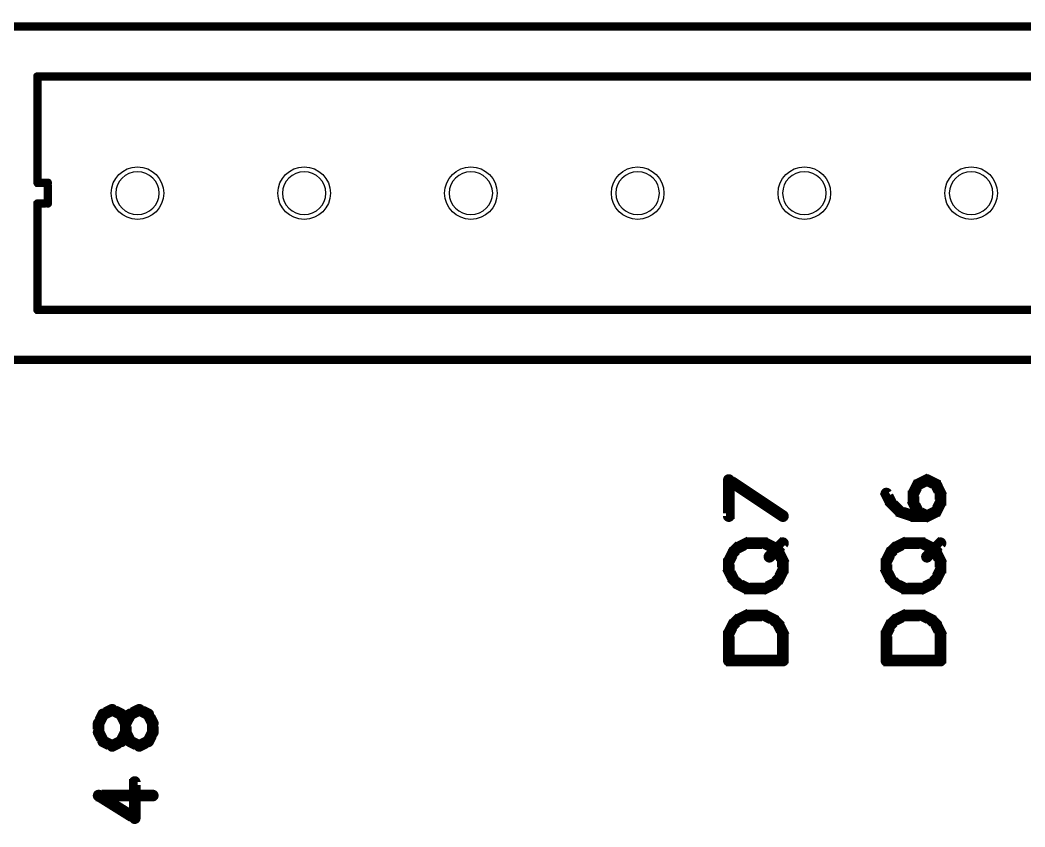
# Model space of a CAD drawing. Extents: x 1.5 to 98, y 12 to 104.4.
# Drawn here: x 33.77 to 49.08, y 61.47 to 73.76 of the extents above; entities that cross this region are included whole.
import ezdxf

# ---------------------------------------------------------------- set-up
doc = ezdxf.new("R2010")
doc.units = 0
doc.layers.get('0').update_dxf_attribs({"linetype": 'CONTINUOUS'})
for name, color, linetype in [('_DRILL', 251, 'CONTINUOUS'), ('BOTTOM_SOLDER_MASK', 6, 'CONTINUOUS'), ('DOCUMENTATION1', 3, 'CONTINUOUS'), ('TOP_SILKSCREEN', 1, 'CONTINUOUS'), ('TOP_SOLDER_MASK', 2, 'CONTINUOUS')]:
    doc.layers.add(name, color=color, linetype=linetype)

# ---------------------------------------------------------------- blocks, each defined once
blk = doc.blocks.new('STYLE1')
at = {"const_width": 0.6}
blk.add_lwpolyline([(-0.3, 0, 1), (0.3, 0, 1)], format="xyb", close=True, dxfattribs=at)
blk = doc.blocks.new('_HOLE')
blk.add_circle((0, 0), 0.5)

msp = doc.modelspace()

# ---------------------------------------------------------------- linework, layer by layer
at = {"layer": 'DOCUMENTATION1', "color": 94}
msp.add_lwpolyline([(33.655, 73.66, 0.127, 0.127, 0), (95.25, 73.66, 0, 0, 0), (95.25, 73.66, 0.0635, 0.0635, 0), (95.25, 73.6282, 0.0635, 0.0635, 1), (95.25, 73.6918, 0, 0, 0), (95.2818, 73.66, 0.0635, 0.0635, 1), (95.2182, 73.66, 0, 0, 0), (95.25, 73.66, 0, 0, 0), (95.25, 73.66, 0.127, 0.127, 0), (95.25, 68.58, 0, 0, 0), (95.25, 68.58, 0.0635, 0.0635, 0), (95.2182, 68.58, 0.0635, 0.0635, 1), (95.2818, 68.58, 0, 0, 0), (95.25, 68.5482, 0.0635, 0.0635, 1), (95.25, 68.6118, 0, 0, 0), (95.25, 68.58, 0, 0, 0), (95.25, 68.58, 0.127, 0.127, 0), (33.655, 68.58, 0, 0, 0)], format="xyseb", dxfattribs=at)
at = {"layer": 'TOP_SILKSCREEN', "color": 135}
for points in [[(94.869, 69.342, 0.127, 0.127, 0), (34.036, 69.342, 0, 0, 0), (34.036, 69.342, 0.0635, 0.0635, 0), (34.036, 69.3738, 0.0635, 0.0635, 1), (34.036, 69.3102, 0, 0, 0), (34.0042, 69.342, 0.0635, 0.0635, 1), (34.0678, 69.342, 0, 0, 0), (34.036, 69.342, 0, 0, 0), (34.036, 69.342, 0.127, 0.127, 0), (34.036, 70.9613, 0, 0, 0), (34.036, 70.9613, 0.0635, 0.0635, 0), (34.0678, 70.9613, 0.0635, 0.0635, 1), (34.0042, 70.9613, 0, 0, 0), (34.036, 70.9931, 0.0635, 0.0635, 1), (34.036, 70.9295, 0, 0, 0), (34.036, 70.9613, 0, 0, 0), (34.036, 70.9613, 0.127, 0.127, 0), (34.1947, 70.9613, 0, 0, 0), (34.1947, 70.9613, 0.0635, 0.0635, 0), (34.1947, 70.9295, 0.0635, 0.0635, 1), (34.1947, 70.9931, 0, 0, 0), (34.1629, 70.9613, 0.0635, 0.0635, 1), (34.2265, 70.9613, 0, 0, 0), (34.1947, 70.9613, 0, 0, 0), (34.1947, 70.9613, 0.127, 0.127, 0), (34.1947, 71.2788, 0, 0, 0), (34.1947, 71.2788, 0.0635, 0.0635, 0), (34.2265, 71.2788, 0.0635, 0.0635, 1), (34.1629, 71.2788, 0, 0, 0), (34.1947, 71.247, 0.0635, 0.0635, 1), (34.1947, 71.3106, 0, 0, 0), (34.1947, 71.2788, 0, 0, 0), (34.1947, 71.2788, 0.127, 0.127, 0), (34.036, 71.2788, 0, 0, 0), (34.036, 71.2788, 0.0635, 0.0635, 0), (34.036, 71.3106, 0.0635, 0.0635, 1), (34.036, 71.247, 0, 0, 0), (34.0042, 71.2788, 0.0635, 0.0635, 1), (34.0678, 71.2788, 0, 0, 0), (34.036, 71.2788, 0, 0, 0), (34.036, 71.2788, 0.127, 0.127, 0), (34.036, 72.898, 0.127, 0.127, 0), (34.036, 72.898, 0, 0, 0), (34.036, 72.898, 0.0635, 0.0635, 0), (34.0678, 72.898, 0.0635, 0.0635, 1), (34.0042, 72.898, 0, 0, 0), (34.036, 72.9298, 0.0635, 0.0635, 1), (34.036, 72.8662, 0, 0, 0), (34.036, 72.898, 0, 0, 0), (34.036, 72.898, 0.127, 0.127, 0), (94.869, 72.898, 0, 0, 0)], [(45.369, 66.163, 0.0889, 0.0889, 1), (45.4184, 66.237, 0, 0, 0), (45.3937, 66.2, 0, 0, 0), (45.3937, 66.2, 0.1778, 0.1778, 0), (44.5687, 66.75, 0.1778, 0.1778, 0), (44.5687, 66.75, 0, 0, 0), (44.5687, 66.75, 0.0889, 0.0889, 0), (44.5934, 66.787, 0.0889, 0.0889, 1), (44.544, 66.713, 0, 0, 0)], [(44.6132, 66.75, 0.0889, 0.0889, 1), (44.5242, 66.75, 0, 0, 0), (44.5687, 66.75, 0, 0, 0), (44.5687, 66.75, 0.1778, 0.1778, 0), (44.5687, 66.2, 0.1778, 0.1778, 0), (44.5687, 66.2, 0, 0, 0), (44.5687, 66.2, 0.0889, 0.0889, 0), (44.5242, 66.2, 0.0889, 0.0889, 1), (44.6132, 66.2, 0, 0, 0)], [(47.3414, 66.5637, 0.0889, 0.0889, 1), (47.421, 66.5239, 0, 0, 0), (47.3812, 66.5438, 0, 0, 0), (47.3812, 66.5438, 0.1778, 0.1778, 0), (47.45, 66.6813, 0.1778, 0.1778, 0), (47.45, 66.6813, 0, 0, 0), (47.45, 66.6813, 0.0889, 0.0889, 0), (47.4898, 66.6614, 0.0889, 0.0889, 1), (47.4102, 66.7012, 0, 0, 0)], [(47.4301, 66.7211, 0.0889, 0.0889, 1), (47.4699, 66.6415, 0, 0, 0), (47.45, 66.6813, 0, 0, 0), (47.45, 66.6813, 0.1778, 0.1778, 0), (47.5875, 66.75, 0.1778, 0.1778, 0), (47.5875, 66.75, 0, 0, 0), (47.5875, 66.75, 0.0889, 0.0889, 0), (47.6074, 66.7102, 0.0889, 0.0889, 1), (47.5676, 66.7898, 0, 0, 0)], [(47.6074, 66.7898, 0.0889, 0.0889, 1), (47.5676, 66.7102, 0, 0, 0), (47.5875, 66.75, 0, 0, 0), (47.5875, 66.75, 0.1778, 0.1778, 0), (47.725, 66.6813, 0.1778, 0.1778, 0), (47.725, 66.6813, 0, 0, 0), (47.725, 66.6813, 0.0889, 0.0889, 0), (47.7051, 66.6415, 0.0889, 0.0889, 1), (47.7449, 66.7211, 0, 0, 0)], [(47.7648, 66.7012, 0.0889, 0.0889, 1), (47.6852, 66.6614, 0, 0, 0), (47.725, 66.6813, 0, 0, 0), (47.725, 66.6813, 0.1778, 0.1778, 0), (47.7937, 66.5438, 0.1778, 0.1778, 0), (47.7937, 66.5438, 0, 0, 0), (47.7937, 66.5438, 0.0889, 0.0889, 0), (47.7539, 66.5239, 0.0889, 0.0889, 1), (47.8335, 66.5637, 0, 0, 0)], [(46.9977, 66.3864, 0.0889, 0.0889, 1), (47.0773, 66.4262, 0, 0, 0), (47.0375, 66.4063, 0, 0, 0), (47.0375, 66.4063, 0.1778, 0.1778, 0), (46.9687, 66.5438, 0.1778, 0.1778, 0), (46.9687, 66.5438, 0, 0, 0), (46.9687, 66.5438, 0.0889, 0.0889, 0), (47.0085, 66.5637, 0.0889, 0.0889, 1), (46.9289, 66.5239, 0, 0, 0)], [(47.3367, 66.4063, 0.0889, 0.0889, 1), (47.4257, 66.4063, 0, 0, 0), (47.3812, 66.4063, 0, 0, 0), (47.3812, 66.4063, 0.1778, 0.1778, 0), (47.3812, 66.5438, 0.1778, 0.1778, 0), (47.3812, 66.5438, 0, 0, 0), (47.3812, 66.5438, 0.0889, 0.0889, 0), (47.4257, 66.5438, 0.0889, 0.0889, 1), (47.3367, 66.5438, 0, 0, 0)], [(47.8382, 66.5438, 0.0889, 0.0889, 1), (47.7492, 66.5438, 0, 0, 0), (47.7937, 66.5438, 0, 0, 0), (47.7937, 66.5438, 0.1778, 0.1778, 0), (47.7937, 66.4063, 0.1778, 0.1778, 0), (47.7937, 66.4063, 0, 0, 0), (47.7937, 66.4063, 0.0889, 0.0889, 0), (47.7492, 66.4063, 0.0889, 0.0889, 1), (47.8382, 66.4063, 0, 0, 0)], [(47.1435, 66.2373, 0.0889, 0.0889, 1), (47.2065, 66.3003, 0, 0, 0), (47.175, 66.2688, 0, 0, 0), (47.175, 66.2688, 0.1778, 0.1778, 0), (47.0375, 66.4063, 0.1778, 0.1778, 0), (47.0375, 66.4063, 0, 0, 0), (47.0375, 66.4063, 0.0889, 0.0889, 0), (47.069, 66.4378, 0.0889, 0.0889, 1), (47.006, 66.3748, 0, 0, 0)], [(47.4102, 66.2489, 0.0889, 0.0889, 1), (47.4898, 66.2887, 0, 0, 0), (47.45, 66.2688, 0, 0, 0), (47.45, 66.2688, 0.1778, 0.1778, 0), (47.3812, 66.4063, 0.1778, 0.1778, 0), (47.3812, 66.4063, 0, 0, 0), (47.3812, 66.4063, 0.0889, 0.0889, 0), (47.421, 66.4262, 0.0889, 0.0889, 1), (47.3414, 66.3864, 0, 0, 0)], [(47.8335, 66.3864, 0.0889, 0.0889, 1), (47.7539, 66.4262, 0, 0, 0), (47.7937, 66.4063, 0, 0, 0), (47.7937, 66.4063, 0.1778, 0.1778, 0), (47.725, 66.2688, 0.1778, 0.1778, 0), (47.725, 66.2688, 0, 0, 0), (47.725, 66.2688, 0.0889, 0.0889, 0), (47.6852, 66.2887, 0.0889, 0.0889, 1), (47.7648, 66.2489, 0, 0, 0)], [(47.3671, 66.1578, 0.0889, 0.0889, 1), (47.3953, 66.2422, 0, 0, 0), (47.3812, 66.2, 0, 0, 0), (47.3812, 66.2, 0.1778, 0.1778, 0), (47.175, 66.2688, 0.1778, 0.1778, 0), (47.175, 66.2688, 0, 0, 0), (47.175, 66.2688, 0.0889, 0.0889, 0), (47.1891, 66.311, 0.0889, 0.0889, 1), (47.1609, 66.2266, 0, 0, 0)], [(47.5875, 66.1555, 0.0889, 0.0889, 1), (47.5875, 66.2445, 0, 0, 0), (47.5875, 66.2, 0, 0, 0), (47.5875, 66.2, 0.1778, 0.1778, 0), (47.3812, 66.2, 0.1778, 0.1778, 0), (47.3812, 66.2, 0, 0, 0), (47.3812, 66.2, 0.0889, 0.0889, 0), (47.3812, 66.2445, 0.0889, 0.0889, 1), (47.3812, 66.1555, 0, 0, 0)], [(47.5676, 66.1602, 0.0889, 0.0889, 1), (47.6074, 66.2398, 0, 0, 0), (47.5875, 66.2, 0, 0, 0), (47.5875, 66.2, 0.1778, 0.1778, 0), (47.45, 66.2688, 0.1778, 0.1778, 0), (47.45, 66.2688, 0, 0, 0), (47.45, 66.2688, 0.0889, 0.0889, 0), (47.4699, 66.3086, 0.0889, 0.0889, 1), (47.4301, 66.229, 0, 0, 0)], [(47.7449, 66.229, 0.0889, 0.0889, 1), (47.7051, 66.3086, 0, 0, 0), (47.725, 66.2688, 0, 0, 0), (47.725, 66.2688, 0.1778, 0.1778, 0), (47.5875, 66.2, 0.1778, 0.1778, 0), (47.5875, 66.2, 0, 0, 0), (47.5875, 66.2, 0.0889, 0.0889, 0), (47.5676, 66.2398, 0.0889, 0.0889, 1), (47.6074, 66.1602, 0, 0, 0)], [(44.606, 65.6815, 0.0889, 0.0889, 1), (44.669, 65.6185, 0, 0, 0), (44.6375, 65.65, 0, 0, 0), (44.6375, 65.65, 0.1778, 0.1778, 0), (44.7062, 65.7188, 0.1778, 0.1778, 0), (44.7062, 65.7188, 0, 0, 0), (44.7062, 65.7188, 0.0889, 0.0889, 0), (44.7377, 65.6873, 0.0889, 0.0889, 1), (44.6747, 65.7503, 0, 0, 0)], [(44.6863, 65.7586, 0.0889, 0.0889, 1), (44.7261, 65.679, 0, 0, 0), (44.7062, 65.7188, 0, 0, 0), (44.7062, 65.7188, 0.1778, 0.1778, 0), (44.8437, 65.7875, 0.1778, 0.1778, 0), (44.8437, 65.7875, 0, 0, 0), (44.8437, 65.7875, 0.0889, 0.0889, 0), (44.8636, 65.7477, 0.0889, 0.0889, 1), (44.8238, 65.8273, 0, 0, 0)], [(44.8437, 65.832, 0.0889, 0.0889, 1), (44.8437, 65.743, 0, 0, 0), (44.8437, 65.7875, 0, 0, 0), (44.8437, 65.7875, 0.1778, 0.1778, 0), (45.1187, 65.7875, 0.1778, 0.1778, 0), (45.1187, 65.7875, 0, 0, 0), (45.1187, 65.7875, 0.0889, 0.0889, 0), (45.1187, 65.743, 0.0889, 0.0889, 1), (45.1187, 65.832, 0, 0, 0)], [(45.1386, 65.8273, 0.0889, 0.0889, 1), (45.0988, 65.7477, 0, 0, 0), (45.1187, 65.7875, 0, 0, 0), (45.1187, 65.7875, 0.1778, 0.1778, 0), (45.2562, 65.7188, 0.1778, 0.1778, 0), (45.2562, 65.7188, 0, 0, 0), (45.2562, 65.7188, 0.0889, 0.0889, 0), (45.2363, 65.679, 0.0889, 0.0889, 1), (45.2761, 65.7586, 0, 0, 0)], [(45.156, 65.6128, 0.0889, 0.0889, 1), (45.219, 65.5498, 0, 0, 0), (45.1875, 65.5813, 0, 0, 0), (45.1875, 65.5813, 0.1778, 0.1778, 0), (45.3937, 65.7875, 0.1778, 0.1778, 0), (45.3937, 65.7875, 0, 0, 0), (45.3937, 65.7875, 0.0889, 0.0889, 0), (45.4252, 65.756, 0.0889, 0.0889, 1), (45.3622, 65.819, 0, 0, 0)], [(45.2877, 65.7503, 0.0889, 0.0889, 1), (45.2247, 65.6873, 0, 0, 0), (45.2562, 65.7188, 0, 0, 0), (45.2562, 65.7188, 0.1778, 0.1778, 0), (45.325, 65.65, 0.1778, 0.1778, 0), (45.325, 65.65, 0, 0, 0), (45.325, 65.65, 0.0889, 0.0889, 0), (45.2935, 65.6185, 0.0889, 0.0889, 1), (45.3565, 65.6815, 0, 0, 0)], [(47.006, 65.6815, 0.0889, 0.0889, 1), (47.069, 65.6185, 0, 0, 0), (47.0375, 65.65, 0, 0, 0), (47.0375, 65.65, 0.1778, 0.1778, 0), (47.1062, 65.7188, 0.1778, 0.1778, 0), (47.1062, 65.7188, 0, 0, 0), (47.1062, 65.7188, 0.0889, 0.0889, 0), (47.1377, 65.6873, 0.0889, 0.0889, 1), (47.0747, 65.7503, 0, 0, 0)], [(47.0863, 65.7586, 0.0889, 0.0889, 1), (47.1261, 65.679, 0, 0, 0), (47.1062, 65.7188, 0, 0, 0), (47.1062, 65.7188, 0.1778, 0.1778, 0), (47.2437, 65.7875, 0.1778, 0.1778, 0), (47.2437, 65.7875, 0, 0, 0), (47.2437, 65.7875, 0.0889, 0.0889, 0), (47.2636, 65.7477, 0.0889, 0.0889, 1), (47.2238, 65.8273, 0, 0, 0)], [(47.2437, 65.832, 0.0889, 0.0889, 1), (47.2437, 65.743, 0, 0, 0), (47.2437, 65.7875, 0, 0, 0), (47.2437, 65.7875, 0.1778, 0.1778, 0), (47.5187, 65.7875, 0.1778, 0.1778, 0), (47.5187, 65.7875, 0, 0, 0), (47.5187, 65.7875, 0.0889, 0.0889, 0), (47.5187, 65.743, 0.0889, 0.0889, 1), (47.5187, 65.832, 0, 0, 0)], [(47.5386, 65.8273, 0.0889, 0.0889, 1), (47.4988, 65.7477, 0, 0, 0), (47.5187, 65.7875, 0, 0, 0), (47.5187, 65.7875, 0.1778, 0.1778, 0), (47.6562, 65.7188, 0.1778, 0.1778, 0), (47.6562, 65.7188, 0, 0, 0), (47.6562, 65.7188, 0.0889, 0.0889, 0), (47.6363, 65.679, 0.0889, 0.0889, 1), (47.6761, 65.7586, 0, 0, 0)], [(47.556, 65.6128, 0.0889, 0.0889, 1), (47.619, 65.5498, 0, 0, 0), (47.5875, 65.5813, 0, 0, 0), (47.5875, 65.5813, 0.1778, 0.1778, 0), (47.7937, 65.7875, 0.1778, 0.1778, 0), (47.7937, 65.7875, 0, 0, 0), (47.7937, 65.7875, 0.0889, 0.0889, 0), (47.8252, 65.756, 0.0889, 0.0889, 1), (47.7622, 65.819, 0, 0, 0)], [(47.6877, 65.7503, 0.0889, 0.0889, 1), (47.6247, 65.6873, 0, 0, 0), (47.6562, 65.7188, 0, 0, 0), (47.6562, 65.7188, 0.1778, 0.1778, 0), (47.725, 65.65, 0.1778, 0.1778, 0), (47.725, 65.65, 0, 0, 0), (47.725, 65.65, 0.0889, 0.0889, 0), (47.6935, 65.6185, 0.0889, 0.0889, 1), (47.7565, 65.6815, 0, 0, 0)], [(44.5289, 65.5324, 0.0889, 0.0889, 1), (44.6085, 65.4926, 0, 0, 0), (44.5687, 65.5125, 0, 0, 0), (44.5687, 65.5125, 0.1778, 0.1778, 0), (44.6375, 65.65, 0.1778, 0.1778, 0), (44.6375, 65.65, 0, 0, 0), (44.6375, 65.65, 0.0889, 0.0889, 0), (44.6773, 65.6301, 0.0889, 0.0889, 1), (44.5977, 65.6699, 0, 0, 0)], [(45.3648, 65.6699, 0.0889, 0.0889, 1), (45.2852, 65.6301, 0, 0, 0), (45.325, 65.65, 0, 0, 0), (45.325, 65.65, 0.1778, 0.1778, 0), (45.3937, 65.5125, 0.1778, 0.1778, 0), (45.3937, 65.5125, 0, 0, 0), (45.3937, 65.5125, 0.0889, 0.0889, 0), (45.3539, 65.4926, 0.0889, 0.0889, 1), (45.4335, 65.5324, 0, 0, 0)], [(46.9289, 65.5324, 0.0889, 0.0889, 1), (47.0085, 65.4926, 0, 0, 0), (46.9687, 65.5125, 0, 0, 0), (46.9687, 65.5125, 0.1778, 0.1778, 0), (47.0375, 65.65, 0.1778, 0.1778, 0), (47.0375, 65.65, 0, 0, 0), (47.0375, 65.65, 0.0889, 0.0889, 0), (47.0773, 65.6301, 0.0889, 0.0889, 1), (46.9977, 65.6699, 0, 0, 0)], [(47.7648, 65.6699, 0.0889, 0.0889, 1), (47.6852, 65.6301, 0, 0, 0), (47.725, 65.65, 0, 0, 0), (47.725, 65.65, 0.1778, 0.1778, 0), (47.7937, 65.5125, 0.1778, 0.1778, 0), (47.7937, 65.5125, 0, 0, 0), (47.7937, 65.5125, 0.0889, 0.0889, 0), (47.7539, 65.4926, 0.0889, 0.0889, 1), (47.8335, 65.5324, 0, 0, 0)], [(44.5242, 65.375, 0.0889, 0.0889, 1), (44.6132, 65.375, 0, 0, 0), (44.5687, 65.375, 0, 0, 0), (44.5687, 65.375, 0.1778, 0.1778, 0), (44.5687, 65.5125, 0.1778, 0.1778, 0), (44.5687, 65.5125, 0, 0, 0), (44.5687, 65.5125, 0.0889, 0.0889, 0), (44.6132, 65.5125, 0.0889, 0.0889, 1), (44.5242, 65.5125, 0, 0, 0)], [(45.4382, 65.5125, 0.0889, 0.0889, 1), (45.3492, 65.5125, 0, 0, 0), (45.3937, 65.5125, 0, 0, 0), (45.3937, 65.5125, 0.1778, 0.1778, 0), (45.3937, 65.375, 0.1778, 0.1778, 0), (45.3937, 65.375, 0, 0, 0), (45.3937, 65.375, 0.0889, 0.0889, 0), (45.3492, 65.375, 0.0889, 0.0889, 1), (45.4382, 65.375, 0, 0, 0)], [(46.9242, 65.375, 0.0889, 0.0889, 1), (47.0132, 65.375, 0, 0, 0), (46.9687, 65.375, 0, 0, 0), (46.9687, 65.375, 0.1778, 0.1778, 0), (46.9687, 65.5125, 0.1778, 0.1778, 0), (46.9687, 65.5125, 0, 0, 0), (46.9687, 65.5125, 0.0889, 0.0889, 0), (47.0132, 65.5125, 0.0889, 0.0889, 1), (46.9242, 65.5125, 0, 0, 0)], [(47.8382, 65.5125, 0.0889, 0.0889, 1), (47.7492, 65.5125, 0, 0, 0), (47.7937, 65.5125, 0, 0, 0), (47.7937, 65.5125, 0.1778, 0.1778, 0), (47.7937, 65.375, 0.1778, 0.1778, 0), (47.7937, 65.375, 0, 0, 0), (47.7937, 65.375, 0.0889, 0.0889, 0), (47.7492, 65.375, 0.0889, 0.0889, 1), (47.8382, 65.375, 0, 0, 0)], [(44.5977, 65.2176, 0.0889, 0.0889, 1), (44.6773, 65.2574, 0, 0, 0), (44.6375, 65.2375, 0, 0, 0), (44.6375, 65.2375, 0.1778, 0.1778, 0), (44.5687, 65.375, 0.1778, 0.1778, 0), (44.5687, 65.375, 0, 0, 0), (44.5687, 65.375, 0.0889, 0.0889, 0), (44.6085, 65.3949, 0.0889, 0.0889, 1), (44.5289, 65.3551, 0, 0, 0)], [(44.6747, 65.1373, 0.0889, 0.0889, 1), (44.7377, 65.2003, 0, 0, 0), (44.7062, 65.1688, 0, 0, 0), (44.7062, 65.1688, 0.1778, 0.1778, 0), (44.6375, 65.2375, 0.1778, 0.1778, 0), (44.6375, 65.2375, 0, 0, 0), (44.6375, 65.2375, 0.0889, 0.0889, 0), (44.669, 65.269, 0.0889, 0.0889, 1), (44.606, 65.206, 0, 0, 0)], [(45.3565, 65.206, 0.0889, 0.0889, 1), (45.2935, 65.269, 0, 0, 0), (45.325, 65.2375, 0, 0, 0), (45.325, 65.2375, 0.1778, 0.1778, 0), (45.2562, 65.1688, 0.1778, 0.1778, 0), (45.2562, 65.1688, 0, 0, 0), (45.2562, 65.1688, 0.0889, 0.0889, 0), (45.2247, 65.2003, 0.0889, 0.0889, 1), (45.2877, 65.1373, 0, 0, 0)], [(45.4335, 65.3551, 0.0889, 0.0889, 1), (45.3539, 65.3949, 0, 0, 0), (45.3937, 65.375, 0, 0, 0), (45.3937, 65.375, 0.1778, 0.1778, 0), (45.325, 65.2375, 0.1778, 0.1778, 0), (45.325, 65.2375, 0, 0, 0), (45.325, 65.2375, 0.0889, 0.0889, 0), (45.2852, 65.2574, 0.0889, 0.0889, 1), (45.3648, 65.2176, 0, 0, 0)], [(46.9977, 65.2176, 0.0889, 0.0889, 1), (47.0773, 65.2574, 0, 0, 0), (47.0375, 65.2375, 0, 0, 0), (47.0375, 65.2375, 0.1778, 0.1778, 0), (46.9687, 65.375, 0.1778, 0.1778, 0), (46.9687, 65.375, 0, 0, 0), (46.9687, 65.375, 0.0889, 0.0889, 0), (47.0085, 65.3949, 0.0889, 0.0889, 1), (46.9289, 65.3551, 0, 0, 0)], [(47.0747, 65.1373, 0.0889, 0.0889, 1), (47.1377, 65.2003, 0, 0, 0), (47.1062, 65.1688, 0, 0, 0), (47.1062, 65.1688, 0.1778, 0.1778, 0), (47.0375, 65.2375, 0.1778, 0.1778, 0), (47.0375, 65.2375, 0, 0, 0), (47.0375, 65.2375, 0.0889, 0.0889, 0), (47.069, 65.269, 0.0889, 0.0889, 1), (47.006, 65.206, 0, 0, 0)], [(47.7565, 65.206, 0.0889, 0.0889, 1), (47.6935, 65.269, 0, 0, 0), (47.725, 65.2375, 0, 0, 0), (47.725, 65.2375, 0.1778, 0.1778, 0), (47.6562, 65.1688, 0.1778, 0.1778, 0), (47.6562, 65.1688, 0, 0, 0), (47.6562, 65.1688, 0.0889, 0.0889, 0), (47.6247, 65.2003, 0.0889, 0.0889, 1), (47.6877, 65.1373, 0, 0, 0)], [(47.8335, 65.3551, 0.0889, 0.0889, 1), (47.7539, 65.3949, 0, 0, 0), (47.7937, 65.375, 0, 0, 0), (47.7937, 65.375, 0.1778, 0.1778, 0), (47.725, 65.2375, 0.1778, 0.1778, 0), (47.725, 65.2375, 0, 0, 0), (47.725, 65.2375, 0.0889, 0.0889, 0), (47.6852, 65.2574, 0.0889, 0.0889, 1), (47.7648, 65.2176, 0, 0, 0)], [(44.8238, 65.0602, 0.0889, 0.0889, 1), (44.8636, 65.1398, 0, 0, 0), (44.8437, 65.1, 0, 0, 0), (44.8437, 65.1, 0.1778, 0.1778, 0), (44.7062, 65.1688, 0.1778, 0.1778, 0), (44.7062, 65.1688, 0, 0, 0), (44.7062, 65.1688, 0.0889, 0.0889, 0), (44.7261, 65.2086, 0.0889, 0.0889, 1), (44.6863, 65.129, 0, 0, 0)], [(45.1187, 65.0555, 0.0889, 0.0889, 1), (45.1187, 65.1445, 0, 0, 0), (45.1187, 65.1, 0, 0, 0), (45.1187, 65.1, 0.1778, 0.1778, 0), (44.8437, 65.1, 0.1778, 0.1778, 0), (44.8437, 65.1, 0, 0, 0), (44.8437, 65.1, 0.0889, 0.0889, 0), (44.8437, 65.1445, 0.0889, 0.0889, 1), (44.8437, 65.0555, 0, 0, 0)], [(45.2761, 65.129, 0.0889, 0.0889, 1), (45.2363, 65.2086, 0, 0, 0), (45.2562, 65.1688, 0, 0, 0), (45.2562, 65.1688, 0.1778, 0.1778, 0), (45.1187, 65.1, 0.1778, 0.1778, 0), (45.1187, 65.1, 0, 0, 0), (45.1187, 65.1, 0.0889, 0.0889, 0), (45.0988, 65.1398, 0.0889, 0.0889, 1), (45.1386, 65.0602, 0, 0, 0)], [(47.2238, 65.0602, 0.0889, 0.0889, 1), (47.2636, 65.1398, 0, 0, 0), (47.2437, 65.1, 0, 0, 0), (47.2437, 65.1, 0.1778, 0.1778, 0), (47.1062, 65.1688, 0.1778, 0.1778, 0), (47.1062, 65.1688, 0, 0, 0), (47.1062, 65.1688, 0.0889, 0.0889, 0), (47.1261, 65.2086, 0.0889, 0.0889, 1), (47.0863, 65.129, 0, 0, 0)], [(47.5187, 65.0555, 0.0889, 0.0889, 1), (47.5187, 65.1445, 0, 0, 0), (47.5187, 65.1, 0, 0, 0), (47.5187, 65.1, 0.1778, 0.1778, 0), (47.2437, 65.1, 0.1778, 0.1778, 0), (47.2437, 65.1, 0, 0, 0), (47.2437, 65.1, 0.0889, 0.0889, 0), (47.2437, 65.1445, 0.0889, 0.0889, 1), (47.2437, 65.0555, 0, 0, 0)], [(47.6761, 65.129, 0.0889, 0.0889, 1), (47.6363, 65.2086, 0, 0, 0), (47.6562, 65.1688, 0, 0, 0), (47.6562, 65.1688, 0.1778, 0.1778, 0), (47.5187, 65.1, 0.1778, 0.1778, 0), (47.5187, 65.1, 0, 0, 0), (47.5187, 65.1, 0.0889, 0.0889, 0), (47.4988, 65.1398, 0.0889, 0.0889, 1), (47.5386, 65.0602, 0, 0, 0)], [(44.606, 64.5815, 0.0889, 0.0889, 1), (44.669, 64.5185, 0, 0, 0), (44.6375, 64.55, 0, 0, 0), (44.6375, 64.55, 0.1778, 0.1778, 0), (44.7062, 64.6188, 0.1778, 0.1778, 0), (44.7062, 64.6188, 0, 0, 0), (44.7062, 64.6188, 0.0889, 0.0889, 0), (44.7377, 64.5873, 0.0889, 0.0889, 1), (44.6747, 64.6503, 0, 0, 0)], [(44.6863, 64.6586, 0.0889, 0.0889, 1), (44.7261, 64.579, 0, 0, 0), (44.7062, 64.6188, 0, 0, 0), (44.7062, 64.6188, 0.1778, 0.1778, 0), (44.8437, 64.6875, 0.1778, 0.1778, 0), (44.8437, 64.6875, 0, 0, 0), (44.8437, 64.6875, 0.0889, 0.0889, 0), (44.8636, 64.6477, 0.0889, 0.0889, 1), (44.8238, 64.7273, 0, 0, 0)], [(44.8437, 64.732, 0.0889, 0.0889, 1), (44.8437, 64.643, 0, 0, 0), (44.8437, 64.6875, 0, 0, 0), (44.8437, 64.6875, 0.1778, 0.1778, 0), (45.1187, 64.6875, 0.1778, 0.1778, 0), (45.1187, 64.6875, 0, 0, 0), (45.1187, 64.6875, 0.0889, 0.0889, 0), (45.1187, 64.643, 0.0889, 0.0889, 1), (45.1187, 64.732, 0, 0, 0)], [(45.1386, 64.7273, 0.0889, 0.0889, 1), (45.0988, 64.6477, 0, 0, 0), (45.1187, 64.6875, 0, 0, 0), (45.1187, 64.6875, 0.1778, 0.1778, 0), (45.2562, 64.6188, 0.1778, 0.1778, 0), (45.2562, 64.6188, 0, 0, 0), (45.2562, 64.6188, 0.0889, 0.0889, 0), (45.2363, 64.579, 0.0889, 0.0889, 1), (45.2761, 64.6586, 0, 0, 0)], [(45.2877, 64.6503, 0.0889, 0.0889, 1), (45.2247, 64.5873, 0, 0, 0), (45.2562, 64.6188, 0, 0, 0), (45.2562, 64.6188, 0.1778, 0.1778, 0), (45.325, 64.55, 0.1778, 0.1778, 0), (45.325, 64.55, 0, 0, 0), (45.325, 64.55, 0.0889, 0.0889, 0), (45.2935, 64.5185, 0.0889, 0.0889, 1), (45.3565, 64.5815, 0, 0, 0)], [(47.006, 64.5815, 0.0889, 0.0889, 1), (47.069, 64.5185, 0, 0, 0), (47.0375, 64.55, 0, 0, 0), (47.0375, 64.55, 0.1778, 0.1778, 0), (47.1062, 64.6188, 0.1778, 0.1778, 0), (47.1062, 64.6188, 0, 0, 0), (47.1062, 64.6188, 0.0889, 0.0889, 0), (47.1377, 64.5873, 0.0889, 0.0889, 1), (47.0747, 64.6503, 0, 0, 0)], [(47.0863, 64.6586, 0.0889, 0.0889, 1), (47.1261, 64.579, 0, 0, 0), (47.1062, 64.6188, 0, 0, 0), (47.1062, 64.6188, 0.1778, 0.1778, 0), (47.2437, 64.6875, 0.1778, 0.1778, 0), (47.2437, 64.6875, 0, 0, 0), (47.2437, 64.6875, 0.0889, 0.0889, 0), (47.2636, 64.6477, 0.0889, 0.0889, 1), (47.2238, 64.7273, 0, 0, 0)], [(47.2437, 64.732, 0.0889, 0.0889, 1), (47.2437, 64.643, 0, 0, 0), (47.2437, 64.6875, 0, 0, 0), (47.2437, 64.6875, 0.1778, 0.1778, 0), (47.5187, 64.6875, 0.1778, 0.1778, 0), (47.5187, 64.6875, 0, 0, 0), (47.5187, 64.6875, 0.0889, 0.0889, 0), (47.5187, 64.643, 0.0889, 0.0889, 1), (47.5187, 64.732, 0, 0, 0)], [(47.5386, 64.7273, 0.0889, 0.0889, 1), (47.4988, 64.6477, 0, 0, 0), (47.5187, 64.6875, 0, 0, 0), (47.5187, 64.6875, 0.1778, 0.1778, 0), (47.6562, 64.6188, 0.1778, 0.1778, 0), (47.6562, 64.6188, 0, 0, 0), (47.6562, 64.6188, 0.0889, 0.0889, 0), (47.6363, 64.579, 0.0889, 0.0889, 1), (47.6761, 64.6586, 0, 0, 0)], [(47.6877, 64.6503, 0.0889, 0.0889, 1), (47.6247, 64.5873, 0, 0, 0), (47.6562, 64.6188, 0, 0, 0), (47.6562, 64.6188, 0.1778, 0.1778, 0), (47.725, 64.55, 0.1778, 0.1778, 0), (47.725, 64.55, 0, 0, 0), (47.725, 64.55, 0.0889, 0.0889, 0), (47.6935, 64.5185, 0.0889, 0.0889, 1), (47.7565, 64.5815, 0, 0, 0)], [(44.5289, 64.4324, 0.0889, 0.0889, 1), (44.6085, 64.3926, 0, 0, 0), (44.5687, 64.4125, 0, 0, 0), (44.5687, 64.4125, 0.1778, 0.1778, 0), (44.6375, 64.55, 0.1778, 0.1778, 0), (44.6375, 64.55, 0, 0, 0), (44.6375, 64.55, 0.0889, 0.0889, 0), (44.6773, 64.5301, 0.0889, 0.0889, 1), (44.5977, 64.5699, 0, 0, 0)], [(45.3648, 64.5699, 0.0889, 0.0889, 1), (45.2852, 64.5301, 0, 0, 0), (45.325, 64.55, 0, 0, 0), (45.325, 64.55, 0.1778, 0.1778, 0), (45.3937, 64.4125, 0.1778, 0.1778, 0), (45.3937, 64.4125, 0, 0, 0), (45.3937, 64.4125, 0.0889, 0.0889, 0), (45.3539, 64.3926, 0.0889, 0.0889, 1), (45.4335, 64.4324, 0, 0, 0)], [(46.9289, 64.4324, 0.0889, 0.0889, 1), (47.0085, 64.3926, 0, 0, 0), (46.9687, 64.4125, 0, 0, 0), (46.9687, 64.4125, 0.1778, 0.1778, 0), (47.0375, 64.55, 0.1778, 0.1778, 0), (47.0375, 64.55, 0, 0, 0), (47.0375, 64.55, 0.0889, 0.0889, 0), (47.0773, 64.5301, 0.0889, 0.0889, 1), (46.9977, 64.5699, 0, 0, 0)], [(47.7648, 64.5699, 0.0889, 0.0889, 1), (47.6852, 64.5301, 0, 0, 0), (47.725, 64.55, 0, 0, 0), (47.725, 64.55, 0.1778, 0.1778, 0), (47.7937, 64.4125, 0.1778, 0.1778, 0), (47.7937, 64.4125, 0, 0, 0), (47.7937, 64.4125, 0.0889, 0.0889, 0), (47.7539, 64.3926, 0.0889, 0.0889, 1), (47.8335, 64.4324, 0, 0, 0)], [(44.5242, 64, 0.0889, 0.0889, 1), (44.6132, 64, 0, 0, 0), (44.5687, 64, 0, 0, 0), (44.5687, 64, 0.1778, 0.1778, 0), (44.5687, 64.4125, 0.1778, 0.1778, 0), (44.5687, 64.4125, 0, 0, 0), (44.5687, 64.4125, 0.0889, 0.0889, 0), (44.6132, 64.4125, 0.0889, 0.0889, 1), (44.5242, 64.4125, 0, 0, 0)], [(45.4382, 64.4125, 0.0889, 0.0889, 1), (45.3492, 64.4125, 0, 0, 0), (45.3937, 64.4125, 0, 0, 0), (45.3937, 64.4125, 0.1778, 0.1778, 0), (45.3937, 64, 0.1778, 0.1778, 0), (45.3937, 64, 0, 0, 0), (45.3937, 64, 0.0889, 0.0889, 0), (45.3492, 64, 0.0889, 0.0889, 1), (45.4382, 64, 0, 0, 0)], [(46.9242, 64, 0.0889, 0.0889, 1), (47.0132, 64, 0, 0, 0), (46.9687, 64, 0, 0, 0), (46.9687, 64, 0.1778, 0.1778, 0), (46.9687, 64.4125, 0.1778, 0.1778, 0), (46.9687, 64.4125, 0, 0, 0), (46.9687, 64.4125, 0.0889, 0.0889, 0), (47.0132, 64.4125, 0.0889, 0.0889, 1), (46.9242, 64.4125, 0, 0, 0)], [(47.8382, 64.4125, 0.0889, 0.0889, 1), (47.7492, 64.4125, 0, 0, 0), (47.7937, 64.4125, 0, 0, 0), (47.7937, 64.4125, 0.1778, 0.1778, 0), (47.7937, 64, 0.1778, 0.1778, 0), (47.7937, 64, 0, 0, 0), (47.7937, 64, 0.0889, 0.0889, 0), (47.7492, 64, 0.0889, 0.0889, 1), (47.8382, 64, 0, 0, 0)], [(45.3937, 63.9555, 0.0889, 0.0889, 1), (45.3937, 64.0445, 0, 0, 0), (45.3937, 64, 0, 0, 0), (45.3937, 64, 0.1778, 0.1778, 0), (44.5687, 64, 0.1778, 0.1778, 0), (44.5687, 64, 0, 0, 0), (44.5687, 64, 0.0889, 0.0889, 0), (44.5687, 64.0445, 0.0889, 0.0889, 1), (44.5687, 63.9555, 0, 0, 0)], [(47.7937, 63.9555, 0.0889, 0.0889, 1), (47.7937, 64.0445, 0, 0, 0), (47.7937, 64, 0, 0, 0), (47.7937, 64, 0.1778, 0.1778, 0), (46.9687, 64, 0.1778, 0.1778, 0), (46.9687, 64, 0, 0, 0), (46.9687, 64, 0.0889, 0.0889, 0), (46.9687, 64.0445, 0.0889, 0.0889, 1), (46.9687, 63.9555, 0, 0, 0)], [(35.1949, 63.2102, 0.0889, 0.0889, 1), (35.1551, 63.2898, 0, 0, 0), (35.175, 63.25, 0, 0, 0), (35.175, 63.25, 0.1778, 0.1778, 0), (35.0375, 63.1813, 0.1778, 0.1778, 0), (35.0375, 63.1813, 0, 0, 0), (35.0375, 63.1813, 0.0889, 0.0889, 0), (35.0176, 63.2211, 0.0889, 0.0889, 1), (35.0574, 63.1415, 0, 0, 0)], [(35.2926, 63.1415, 0.0889, 0.0889, 1), (35.3324, 63.2211, 0, 0, 0), (35.3125, 63.1813, 0, 0, 0), (35.3125, 63.1813, 0.1778, 0.1778, 0), (35.175, 63.25, 0.1778, 0.1778, 0), (35.175, 63.25, 0, 0, 0), (35.175, 63.25, 0.0889, 0.0889, 0), (35.1949, 63.2898, 0.0889, 0.0889, 1), (35.1551, 63.2102, 0, 0, 0)], [(35.6074, 63.2102, 0.0889, 0.0889, 1), (35.5676, 63.2898, 0, 0, 0), (35.5875, 63.25, 0, 0, 0), (35.5875, 63.25, 0.1778, 0.1778, 0), (35.45, 63.1813, 0.1778, 0.1778, 0), (35.45, 63.1813, 0, 0, 0), (35.45, 63.1813, 0.0889, 0.0889, 0), (35.4301, 63.2211, 0.0889, 0.0889, 1), (35.4699, 63.1415, 0, 0, 0)], [(35.7051, 63.1415, 0.0889, 0.0889, 1), (35.7449, 63.2211, 0, 0, 0), (35.725, 63.1813, 0, 0, 0), (35.725, 63.1813, 0.1778, 0.1778, 0), (35.5875, 63.25, 0.1778, 0.1778, 0), (35.5875, 63.25, 0, 0, 0), (35.5875, 63.25, 0.0889, 0.0889, 0), (35.6074, 63.2898, 0.0889, 0.0889, 1), (35.5676, 63.2102, 0, 0, 0)], [(35.0773, 63.1614, 0.0889, 0.0889, 1), (34.9977, 63.2012, 0, 0, 0), (35.0375, 63.1813, 0, 0, 0), (35.0375, 63.1813, 0.1778, 0.1778, 0), (34.9687, 63.0438, 0.1778, 0.1778, 0), (34.9687, 63.0438, 0, 0, 0), (34.9687, 63.0438, 0.0889, 0.0889, 0), (34.9289, 63.0637, 0.0889, 0.0889, 1), (35.0085, 63.0239, 0, 0, 0)], [(35.3414, 63.0239, 0.0889, 0.0889, 1), (35.421, 63.0637, 0, 0, 0), (35.3812, 63.0438, 0, 0, 0), (35.3812, 63.0438, 0.1778, 0.1778, 0), (35.3125, 63.1813, 0.1778, 0.1778, 0), (35.3125, 63.1813, 0, 0, 0), (35.3125, 63.1813, 0.0889, 0.0889, 0), (35.3523, 63.2012, 0.0889, 0.0889, 1), (35.2727, 63.1614, 0, 0, 0)], [(35.4898, 63.1614, 0.0889, 0.0889, 1), (35.4102, 63.2012, 0, 0, 0), (35.45, 63.1813, 0, 0, 0), (35.45, 63.1813, 0.1778, 0.1778, 0), (35.3812, 63.0438, 0.1778, 0.1778, 0), (35.3812, 63.0438, 0, 0, 0), (35.3812, 63.0438, 0.0889, 0.0889, 0), (35.3414, 63.0637, 0.0889, 0.0889, 1), (35.421, 63.0239, 0, 0, 0)], [(35.7539, 63.0239, 0.0889, 0.0889, 1), (35.8335, 63.0637, 0, 0, 0), (35.7937, 63.0438, 0, 0, 0), (35.7937, 63.0438, 0.1778, 0.1778, 0), (35.725, 63.1813, 0.1778, 0.1778, 0), (35.725, 63.1813, 0, 0, 0), (35.725, 63.1813, 0.0889, 0.0889, 0), (35.7648, 63.2012, 0.0889, 0.0889, 1), (35.6852, 63.1614, 0, 0, 0)], [(35.0132, 63.0438, 0.0889, 0.0889, 1), (34.9242, 63.0438, 0, 0, 0), (34.9687, 63.0438, 0, 0, 0), (34.9687, 63.0438, 0.1778, 0.1778, 0), (34.9687, 62.9063, 0.1778, 0.1778, 0), (34.9687, 62.9063, 0, 0, 0), (34.9687, 62.9063, 0.0889, 0.0889, 0), (34.9242, 62.9063, 0.0889, 0.0889, 1), (35.0132, 62.9063, 0, 0, 0)], [(35.3367, 62.9063, 0.0889, 0.0889, 1), (35.4257, 62.9063, 0, 0, 0), (35.3812, 62.9063, 0, 0, 0), (35.3812, 62.9063, 0.1778, 0.1778, 0), (35.3812, 63.0438, 0.1778, 0.1778, 0), (35.3812, 63.0438, 0, 0, 0), (35.3812, 63.0438, 0.0889, 0.0889, 0), (35.4257, 63.0438, 0.0889, 0.0889, 1), (35.3367, 63.0438, 0, 0, 0)], [(35.7492, 62.9063, 0.0889, 0.0889, 1), (35.8382, 62.9063, 0, 0, 0), (35.7937, 62.9063, 0, 0, 0), (35.7937, 62.9063, 0.1778, 0.1778, 0), (35.7937, 63.0438, 0.1778, 0.1778, 0), (35.7937, 63.0438, 0, 0, 0), (35.7937, 63.0438, 0.0889, 0.0889, 0), (35.8382, 63.0438, 0.0889, 0.0889, 1), (35.7492, 63.0438, 0, 0, 0)], [(35.0085, 62.9262, 0.0889, 0.0889, 1), (34.9289, 62.8864, 0, 0, 0), (34.9687, 62.9063, 0, 0, 0), (34.9687, 62.9063, 0.1778, 0.1778, 0), (35.0375, 62.7688, 0.1778, 0.1778, 0), (35.0375, 62.7688, 0, 0, 0), (35.0375, 62.7688, 0.0889, 0.0889, 0), (34.9977, 62.7489, 0.0889, 0.0889, 1), (35.0773, 62.7887, 0, 0, 0)], [(35.2727, 62.7887, 0.0889, 0.0889, 1), (35.3523, 62.7489, 0, 0, 0), (35.3125, 62.7688, 0, 0, 0), (35.3125, 62.7688, 0.1778, 0.1778, 0), (35.3812, 62.9063, 0.1778, 0.1778, 0), (35.3812, 62.9063, 0, 0, 0), (35.3812, 62.9063, 0.0889, 0.0889, 0), (35.421, 62.8864, 0.0889, 0.0889, 1), (35.3414, 62.9262, 0, 0, 0)], [(35.421, 62.9262, 0.0889, 0.0889, 1), (35.3414, 62.8864, 0, 0, 0), (35.3812, 62.9063, 0, 0, 0), (35.3812, 62.9063, 0.1778, 0.1778, 0), (35.45, 62.7688, 0.1778, 0.1778, 0), (35.45, 62.7688, 0, 0, 0), (35.45, 62.7688, 0.0889, 0.0889, 0), (35.4102, 62.7489, 0.0889, 0.0889, 1), (35.4898, 62.7887, 0, 0, 0)], [(35.6852, 62.7887, 0.0889, 0.0889, 1), (35.7648, 62.7489, 0, 0, 0), (35.725, 62.7688, 0, 0, 0), (35.725, 62.7688, 0.1778, 0.1778, 0), (35.7937, 62.9063, 0.1778, 0.1778, 0), (35.7937, 62.9063, 0, 0, 0), (35.7937, 62.9063, 0.0889, 0.0889, 0), (35.8335, 62.8864, 0.0889, 0.0889, 1), (35.7539, 62.9262, 0, 0, 0)], [(35.0574, 62.8086, 0.0889, 0.0889, 1), (35.0176, 62.729, 0, 0, 0), (35.0375, 62.7688, 0, 0, 0), (35.0375, 62.7688, 0.1778, 0.1778, 0), (35.175, 62.7, 0.1778, 0.1778, 0), (35.175, 62.7, 0, 0, 0), (35.175, 62.7, 0.0889, 0.0889, 0), (35.1551, 62.6602, 0.0889, 0.0889, 1), (35.1949, 62.7398, 0, 0, 0)], [(35.1551, 62.7398, 0.0889, 0.0889, 1), (35.1949, 62.6602, 0, 0, 0), (35.175, 62.7, 0, 0, 0), (35.175, 62.7, 0.1778, 0.1778, 0), (35.3125, 62.7688, 0.1778, 0.1778, 0), (35.3125, 62.7688, 0, 0, 0), (35.3125, 62.7688, 0.0889, 0.0889, 0), (35.3324, 62.729, 0.0889, 0.0889, 1), (35.2926, 62.8086, 0, 0, 0)], [(35.4699, 62.8086, 0.0889, 0.0889, 1), (35.4301, 62.729, 0, 0, 0), (35.45, 62.7688, 0, 0, 0), (35.45, 62.7688, 0.1778, 0.1778, 0), (35.5875, 62.7, 0.1778, 0.1778, 0), (35.5875, 62.7, 0, 0, 0), (35.5875, 62.7, 0.0889, 0.0889, 0), (35.5676, 62.6602, 0.0889, 0.0889, 1), (35.6074, 62.7398, 0, 0, 0)], [(35.5676, 62.7398, 0.0889, 0.0889, 1), (35.6074, 62.6602, 0, 0, 0), (35.5875, 62.7, 0, 0, 0), (35.5875, 62.7, 0.1778, 0.1778, 0), (35.725, 62.7688, 0.1778, 0.1778, 0), (35.725, 62.7688, 0, 0, 0), (35.725, 62.7688, 0.0889, 0.0889, 0), (35.7449, 62.729, 0.0889, 0.0889, 1), (35.7051, 62.8086, 0, 0, 0)], [(35.4742, 61.6, 0.0889, 0.0889, 1), (35.5632, 61.6, 0, 0, 0), (35.5187, 61.6, 0, 0, 0), (35.5187, 61.6, 0.1778, 0.1778, 0), (35.5187, 62.15, 0.1778, 0.1778, 0), (35.5187, 62.15, 0, 0, 0), (35.5187, 62.15, 0.0889, 0.0889, 0), (35.5632, 62.15, 0.0889, 0.0889, 1), (35.4742, 62.15, 0, 0, 0)], [(35.7937, 61.8993, 0.0889, 0.0889, 1), (35.7937, 61.9883, 0, 0, 0), (35.7937, 61.9438, 0, 0, 0), (35.7937, 61.9438, 0.1778, 0.1778, 0), (34.9687, 61.9438, 0.1778, 0.1778, 0), (34.9687, 61.9438, 0, 0, 0), (34.9687, 61.9438, 0.0889, 0.0889, 0), (34.9687, 61.9883, 0.0889, 0.0889, 1), (34.9687, 61.8993, 0, 0, 0)], [(34.9923, 61.9815, 0.0889, 0.0889, 1), (34.9451, 61.9061, 0, 0, 0), (34.9687, 61.9438, 0, 0, 0), (34.9687, 61.9438, 0.1778, 0.1778, 0), (35.5187, 61.6, 0.1778, 0.1778, 0), (35.5187, 61.6, 0, 0, 0), (35.5187, 61.6, 0.0889, 0.0889, 0), (35.4951, 61.5623, 0.0889, 0.0889, 1), (35.5423, 61.6377, 0, 0, 0)]]:
    msp.add_lwpolyline(points, format="xyseb", dxfattribs=at)

# ---------------------------------------------------------------- block references
at = {"layer": '_DRILL', "xscale": 0.8, "yscale": 0.8}
for p in [(35.56, 71.12), (38.1, 71.12), (40.64, 71.12), (43.18, 71.12), (45.72, 71.12), (48.26, 71.12)]:
    msp.add_blockref('_HOLE', p, dxfattribs=at)
at = {"layer": 'BOTTOM_SOLDER_MASK', "color": 253, "xscale": 1.106, "yscale": 1.083}
for p in [(35.56, 71.12), (35.56, 71.12), (38.1, 71.12), (38.1, 71.12), (40.64, 71.12), (40.64, 71.12), (43.18, 71.12), (43.18, 71.12), (45.72, 71.12), (45.72, 71.12), (48.26, 71.12), (48.26, 71.12)]:
    msp.add_blockref('STYLE1', p, dxfattribs=at)
at = {"layer": 'TOP_SOLDER_MASK', "color": 253, "xscale": 1.106, "yscale": 1.083}
for p in [(35.56, 71.12), (35.56, 71.12), (38.1, 71.12), (38.1, 71.12), (40.64, 71.12), (40.64, 71.12), (43.18, 71.12), (43.18, 71.12), (45.72, 71.12), (45.72, 71.12), (48.26, 71.12), (48.26, 71.12)]:
    msp.add_blockref('STYLE1', p, dxfattribs=at)

doc.saveas('drawing.dxf')
